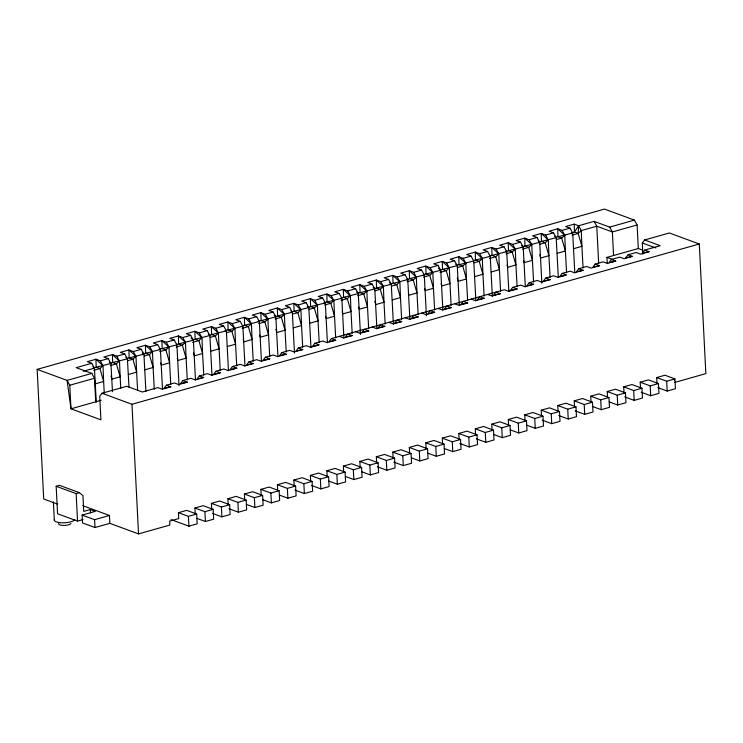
<?xml version="1.0" encoding="UTF-8"?>
<svg xmlns="http://www.w3.org/2000/svg" width="743" height="743" viewBox="0 0 743 743"><rect width="100%" height="100%" fill="white"/><g stroke="black" fill="none" stroke-linecap="round" stroke-linejoin="round"><path stroke-width="1.11" d="M583.069 268.093L581.899 246.342L578.184 233.413L578.574 225.742L594.075 221.358L609.669 227.098L634.411 220.114L637.104 224.962L638.302 248.524L642.574 250.103M574.803 272.755L572.695 233.005L570.002 228.166L565.637 226.55L574.209 224.135L578.574 225.742L574.441 232.039L571.348 232.912M170.797 386.806L164.138 388.208L166.432 385.199L170.797 386.806L162.225 389.23L157.86 387.623L142.359 392.007L126.765 386.267L102.023 393.251L99.729 396.26L100.918 419.832L70.975 408.808L67.093 380.388L37.15 369.373L43.716 499.008L57.536 504.088M182.927 380.546L180.633 383.555L187.292 382.153L182.927 380.546L190.84 378.308L195.205 379.914L203.786 377.49L199.421 375.884L197.118 378.893L202.672 377.723M215.907 371.221L213.612 374.231L220.272 372.828L215.907 371.221L223.829 368.983L228.194 370.59L236.766 368.175L232.401 366.559L230.107 369.577L236.766 368.175M248.896 361.906L246.592 364.915L253.261 363.513L248.896 361.906L256.809 359.668L261.174 361.274L269.746 358.85L265.381 357.244L263.087 360.253L269.746 358.85M281.876 352.581L279.582 355.6L286.241 354.197L281.876 352.581L289.789 350.352L294.163 351.959L302.735 349.535L298.37 347.928L296.076 350.937L302.735 349.535M335.715 340.22L329.056 341.622L331.35 338.604L335.715 340.22L327.143 342.634L322.778 341.028L314.856 343.266L312.562 346.275L318.115 345.105M529.257 282.693L526.954 285.702L533.623 284.3L529.257 282.693L537.17 280.455L541.536 282.071L550.108 279.647L545.743 278.04L543.449 281.049L550.108 279.647M583.097 270.322L576.429 271.724L578.732 268.715L583.097 270.322L574.515 272.746L570.15 271.139L562.237 273.378L559.943 276.387L565.497 275.216M595.217 264.062L592.923 267.071L599.582 265.669L595.217 264.062L603.14 261.824L607.505 263.431L615.752 261.099L611.387 259.493L609.084 262.502L615.752 261.099M642.881 254.19L642.305 242.97L644.608 239.961L669.341 232.968L699.284 243.992L705.85 373.627L674.514 382.487M644.692 250.085L642.398 253.094L649.066 251.691L644.692 250.085L660.202 245.701L644.608 239.961M512.763 287.355L510.135 290.457L517.128 288.962L512.763 287.355L520.676 285.117L525.041 286.724L533.623 284.3M649.066 251.691L640.485 254.106L636.119 252.499L628.207 254.738L625.578 257.84L631.569 256.558M571.999 235.159L578.184 233.413L581.267 230.59L596.768 226.206L612.362 231.946L637.104 224.962M37.15 369.373L604.468 209.089L634.411 220.114M96.265 402.149L94.435 368.129L91.733 363.281L76.232 367.664L91.826 373.404L94.519 378.252L95.717 401.824M91.733 363.281L87.368 361.674L95.949 359.25L100.314 360.857L108.227 358.628L110.921 363.466L112.481 391.756M108.227 358.628L103.862 357.011L112.434 354.597L116.809 356.203L124.722 353.965L127.415 358.813L128.976 387.094M124.722 353.965L120.357 352.358L128.929 349.934L133.294 351.541L141.216 349.303L143.91 354.151L145.907 391.607M141.216 349.303L136.842 347.696L145.424 345.272L149.789 346.879L157.702 344.641L160.395 349.489L162.503 389.239M157.702 344.641L153.337 343.034L161.909 340.619L166.283 342.226L174.196 339.988L176.89 344.836L179.054 385.728M174.196 339.988L169.831 338.381L178.404 335.957L182.769 337.563L190.691 335.325L193.384 340.173L195.493 379.924M190.691 335.325L186.326 333.718L194.898 331.294L199.263 332.901L207.176 330.663L209.87 335.511L211.978 375.261M207.176 330.663L202.811 329.056L211.393 326.641L215.758 328.248L223.671 326.01L226.364 330.858L228.472 370.599M223.671 326.01L219.306 324.403L227.878 321.979L232.243 323.586L240.165 321.347L242.859 326.196L244.967 365.946M240.165 321.347L235.8 319.741L244.373 317.317L248.738 318.923L256.651 316.685L259.353 321.533L261.452 361.284M256.651 316.685L252.286 315.078L260.867 312.654L265.232 314.27L273.145 312.032L275.839 316.88L277.947 356.621M273.145 312.032L268.78 310.425L277.353 308.001L281.727 309.608L289.64 307.37L292.333 312.218L294.497 353.111M289.64 307.37L285.275 305.763L293.847 303.339L298.212 304.946L306.135 302.707L308.828 307.556L310.936 347.306M306.135 302.707L301.76 301.101L310.342 298.677L314.707 300.293L322.62 298.054L325.313 302.903L327.422 342.644M322.62 298.054L318.255 296.448L326.827 294.024L331.202 295.63L339.114 293.392L341.808 298.24L343.916 337.991M339.114 293.392L334.749 291.785L343.322 289.361L347.687 290.968L355.609 288.73L358.302 293.578L360.466 334.48M355.609 288.73L351.244 287.123L359.816 284.699L364.181 286.306L372.094 284.077L374.788 288.925L376.896 328.666M372.094 284.077L367.729 282.47L376.311 280.046L380.676 281.653L388.589 279.414L391.282 284.263L393.391 324.013M388.589 279.414L384.224 277.808L392.796 275.384L397.161 276.99L405.084 274.752L407.777 279.6L409.885 319.351M405.084 274.752L400.718 273.145L409.291 270.721L413.656 272.328L421.569 270.099L424.272 274.947L426.426 315.84M421.569 270.099L417.204 268.492L425.785 266.068L430.151 267.675L438.064 265.437L440.757 270.285L442.865 310.035M438.064 265.437L433.698 263.83L442.271 261.406L446.645 263.013L454.558 260.774L457.251 265.623L459.36 305.373M454.558 260.774L450.193 259.168L458.765 256.744L463.13 258.35L471.053 256.121L473.746 260.96L475.854 300.711M471.053 256.121L466.678 254.515L475.26 252.091L479.625 253.697L487.538 251.459L490.231 256.307L492.34 296.058M487.538 251.459L483.173 249.852L491.745 247.428L496.12 249.035L504.033 246.797L506.726 251.645L508.834 291.395M504.033 246.797L499.667 245.19L508.24 242.766L512.605 244.373L520.527 242.144L523.221 246.982L525.329 286.733M520.527 242.144L516.162 240.537L524.734 238.113L529.1 239.72L537.013 237.481L539.706 242.329L541.87 283.222M537.013 237.481L532.647 235.875L541.229 233.451L545.594 235.057L553.507 232.819L556.201 237.667L558.309 277.418M553.507 232.819L549.142 231.212L557.714 228.788L562.08 230.395L570.002 228.166M94.12 367.739L110.921 363.466L109.351 362.036M110.614 363.076L127.415 358.813L125.846 357.374M127.099 358.423L143.91 354.151L142.34 352.721M142.563 354.049L160.395 349.489M159.058 349.396L176.89 344.836M176.574 344.446L193.384 340.173L191.025 338.019M193.069 339.783L209.87 335.511L208.309 334.081M209.563 335.121L226.364 330.858M225.018 330.756L242.859 326.196M242.543 325.805L259.353 321.533M258.007 321.44L275.839 316.88L274.269 315.441M275.532 316.481L292.333 312.218L290.764 310.788M292.018 311.828L308.828 307.556L307.258 306.125M307.481 307.453L325.313 302.903M323.976 302.8L341.808 298.24M341.492 297.85L358.302 293.578L356.733 292.148M357.987 293.188L374.788 288.925L373.227 287.485M374.481 288.525L391.282 284.263L389.713 282.823M389.936 284.16L407.777 279.6M406.43 279.498L424.272 274.947M423.956 274.548L440.757 270.285L438.407 268.13M440.45 269.895L457.251 265.623L455.682 264.192M456.936 265.232L473.746 260.96M473.43 260.57L490.231 256.307M489.925 255.917L506.726 251.645M505.379 251.543L523.221 246.982L521.651 245.552M522.905 246.592L539.706 242.329L538.146 240.89M539.399 241.939L556.201 237.667L554.631 236.237M555.885 237.277L572.695 233.005M83.355 371.259L94.435 368.129L92.866 366.698M93.739 370.283L99.924 368.537L103.008 365.705L100.314 360.857M110.233 365.621L116.41 363.875L119.502 361.052L116.809 356.203M127.75 360.671L132.904 359.213L135.988 356.389L133.294 351.541M144.244 356.008L149.399 354.56L152.482 351.727L149.789 346.879M159.708 351.643L165.893 349.897L168.977 347.074L166.283 342.226M176.193 346.981L182.379 345.235L185.462 342.412L182.769 337.563M192.688 342.328L198.873 340.582L201.957 337.749L199.263 332.901M210.213 337.378L215.368 335.92L218.451 333.087L215.758 328.248M226.699 332.715L231.853 331.257L234.946 328.434L232.243 323.586M242.162 328.35L248.348 326.595L251.431 323.772L248.738 318.923M258.657 323.688L264.842 321.942L267.926 319.109L265.232 314.27M275.151 319.026L281.328 317.28L284.42 314.456L281.727 309.608M292.668 314.075L297.822 312.617L300.906 309.794L298.212 304.946M309.162 309.422L314.317 307.964L317.4 305.132L314.707 300.293M324.626 305.048L330.811 303.302L333.895 300.478L331.202 295.63M341.111 300.395L347.297 298.64L350.38 295.816L347.687 290.968M357.606 295.733L363.791 293.987L366.875 291.154L364.181 286.306M375.131 290.782L380.286 289.324L383.369 286.501L380.676 281.653M391.617 286.12L396.771 284.662L399.864 281.838L397.161 276.99M407.08 281.755L413.266 280.009L416.349 277.176L413.656 272.328M423.575 277.093L429.76 275.347L432.844 272.523L430.151 267.675M440.07 272.43L446.246 270.684L449.339 267.861L446.645 263.013M457.586 267.48L462.74 266.031L465.824 263.198L463.13 258.35M474.08 262.827L479.235 261.369L482.318 258.545L479.625 253.697M489.544 258.453L495.73 256.706L498.813 253.883L496.12 249.035M506.029 253.8L512.215 252.053L515.298 249.221L512.605 244.373M522.524 249.137L528.71 247.391L531.793 244.568L529.1 239.72M540.05 244.187L545.204 242.729L548.288 239.905L545.594 235.057M556.535 239.525L561.689 238.076L564.782 235.243L562.08 230.395M91.826 373.404L67.093 380.388L69.786 385.236L70.975 408.808L101.215 400.263M69.786 385.236L94.519 378.252M128.372 374.481L136.619 372.15L135.988 356.389L128.929 349.934L129.161 357.838L132.904 359.213L136.619 372.15L137.604 390.465M144.866 369.819L153.114 367.488L152.482 351.727L145.424 345.272L145.656 353.176L149.399 354.56L153.114 367.488L154.284 389.239M210.836 351.179L219.083 348.848L218.451 333.087L211.393 326.641L211.625 334.536L215.368 335.92L219.083 348.848L220.253 370.599M227.33 346.526L235.568 344.195L234.946 328.434L227.878 321.979L228.11 329.883L231.853 331.257L235.568 344.195L236.738 365.946M293.29 327.886L301.537 325.555L300.906 309.794L293.847 303.339L294.079 311.243L297.822 312.617L301.537 325.555L302.707 347.306M309.785 323.224L318.032 320.892L317.4 305.132L310.342 298.677L310.574 306.58L314.317 307.964L318.032 320.892L319.202 342.644M392.248 299.931L400.486 297.599L399.864 281.838L392.796 275.384L393.028 283.287L396.771 284.662L400.486 297.599L401.657 319.351M408.734 295.268L416.981 292.937L416.349 277.176L409.291 270.721L409.523 278.625L413.266 280.009L416.981 292.937L418.151 314.688M474.703 276.628L482.95 274.306L482.318 258.545L475.26 252.091L475.492 259.994L479.235 261.369L482.95 274.306L484.12 296.058M491.197 271.975L499.445 269.644L498.813 253.883L491.745 247.428L491.987 255.332L495.73 256.706L499.445 269.644L500.606 291.395M557.166 253.335L565.404 251.004L564.782 235.243L557.714 228.788L557.947 236.692L561.689 238.076L565.404 251.004L566.575 272.755M573.652 248.673L581.899 246.342L581.267 230.59L578.574 225.742M607.254 263.059L606.966 257.384L638.302 248.524M166.432 385.199L174.345 382.961L178.719 384.568L187.292 382.153M199.421 375.884L207.334 373.645L211.699 375.252L220.272 372.828M232.401 366.559L240.314 364.33L244.679 365.937L253.261 363.513M265.381 357.244L273.303 355.005L277.668 356.612L286.241 354.197M298.37 347.928L306.283 345.69L310.648 347.297L319.23 344.873L314.856 343.266M331.35 338.604L504.348 289.733L508.714 291.34L517.128 288.962M545.743 278.04L553.665 275.802L558.03 277.408L566.603 274.984L562.237 273.378M578.732 268.715L586.645 266.477L591.01 268.093L599.582 265.669M611.387 259.493L619.792 257.115L624.157 258.722L632.572 256.344L628.207 254.738M352.21 335.557L345.551 336.96L347.845 333.951L352.21 335.557L343.637 337.981L339.263 336.375M368.704 330.895L362.036 332.297L364.339 329.288L368.704 330.895L360.123 333.319L355.758 331.712M384.865 326.335L378.206 327.737L380.5 324.719L384.865 326.335L376.617 328.657L372.252 327.05M401.684 321.58L394.691 323.075L397.319 319.973L401.684 321.58L393.27 323.957L388.905 322.351M418.179 316.917L411.511 318.32L413.814 315.311L418.179 316.917L409.597 319.341L405.232 317.735M434.664 312.255L428.005 313.657L430.299 310.648L434.664 312.255L426.092 314.679L421.727 313.072M451.159 307.602L444.5 309.004L446.794 305.995L451.159 307.602L442.587 310.026L438.221 308.419M467.653 302.94L460.994 304.342L463.288 301.333L467.653 302.94L459.081 305.364L454.707 303.757M484.148 298.277L477.48 299.68L479.774 296.671L484.148 298.277L475.566 300.701L471.201 299.095M500.308 293.717L493.64 295.12L495.943 292.11L500.308 293.717L492.061 296.048L487.696 294.442M102.023 393.251L131.966 404.276L699.284 243.992M83.03 519.561L77.532 521.112L57.564 513.766L56.171 486.266L59.477 485.337L79.436 492.683L82.928 495.674L83.727 511.388L90.321 509.531L95.318 511.36L82.12 515.094L82.519 522.951L94.993 527.539L109.834 523.351L138.532 533.911L169.868 525.06L169.664 521.131L178.738 518.568L178.441 512.679L186.688 510.348L196.663 514.017L197.164 523.843L188.917 526.174L171.057 519.598M56.171 486.266L76.139 493.612L79.436 492.683M82.12 515.094L94.593 519.682L109.444 515.493L109.834 523.351M195.233 513.905L194.935 508.017L203.173 505.686L213.157 509.364L213.659 519.181L205.412 521.512L197.006 518.419M211.718 509.252L211.421 503.355L219.668 501.023L229.652 504.701L230.144 514.518L221.897 516.849L212.442 513.367M228.212 504.59L227.915 498.702L236.163 496.37L246.137 500.039L246.639 509.865L238.392 512.196L228.937 508.714M244.707 499.928L244.41 494.039L252.648 491.708L262.632 495.386L263.133 505.203L254.886 507.534L246.481 504.441M261.192 495.275L260.895 489.377L269.142 487.046L279.127 490.724L279.619 500.541L271.371 502.872L262.976 499.779M277.687 490.612L277.39 484.715L285.637 482.393L295.612 486.061L296.113 495.887L287.866 498.219L279.461 495.117M294.182 485.95L293.884 480.062L302.132 477.73L312.106 481.408L312.608 491.225L304.361 493.556L294.906 490.074M310.676 481.297L310.37 475.399L318.617 473.068L328.601 476.746L329.093 486.563L320.855 488.894L311.401 485.411M327.161 476.635L326.864 470.737L335.112 468.415L345.096 472.084L345.588 481.91L337.341 484.232L328.935 481.139M343.656 471.972L343.359 466.084L351.606 463.753L361.581 467.431L362.082 477.247L353.835 479.579L345.43 476.486M360.151 467.319L359.853 461.422L368.091 459.09L378.076 462.768L378.577 472.585L370.33 474.916L361.925 471.824M376.636 462.657L376.339 456.759L384.586 454.437L394.57 458.106L395.062 467.932L386.815 470.254L377.36 466.78M393.131 457.994L392.833 452.106L401.081 449.775L411.055 453.444L411.557 463.27L403.31 465.601L393.855 462.118M409.625 453.341L409.328 447.444L417.566 445.113L427.55 448.791L428.052 458.607L419.804 460.939L411.399 457.846M426.111 448.679L425.813 442.782L434.061 440.46L444.045 444.128L444.537 453.954L436.29 456.276L427.894 453.184M442.605 444.017L442.308 438.129L450.555 435.797L460.53 439.466L461.031 449.292L452.784 451.623L444.379 448.531M459.1 439.354L458.803 433.466L467.05 431.135L477.025 434.813L477.526 444.63L469.279 446.961L459.824 443.478M475.594 434.701L475.288 428.804L483.535 426.473L493.519 430.151L494.011 439.977L485.773 442.299L476.319 438.825M492.08 430.039L491.782 424.151L500.03 421.82L510.014 425.488L510.506 435.314L502.259 437.646L493.854 434.553M508.574 425.377L508.277 419.489L516.524 417.157L526.499 420.835L527.001 430.652L518.753 432.983L510.348 429.891M525.069 420.724L524.772 414.826L533.01 412.495L542.994 416.173L543.495 425.999L535.248 428.321L526.843 425.228M541.554 416.061L541.257 410.173L549.504 407.842L559.488 411.511L559.981 421.337L551.733 423.668L542.279 420.185M558.049 411.399L557.752 405.511L565.999 403.18L575.974 406.858L576.475 416.674L568.228 419.006L558.773 415.523M574.543 406.746L574.246 400.849L582.484 398.517L592.468 402.195L592.97 412.012L584.722 414.343L575.268 410.87M591.029 402.084L590.731 396.195L598.979 393.864L608.963 397.533L609.455 407.359L601.208 409.69L592.812 406.588M607.523 397.421L607.226 391.533L615.473 389.202L625.448 392.88L625.95 402.697L617.702 405.028L609.297 401.935M624.018 392.768L623.721 386.871L631.968 384.54L641.943 388.217L642.444 398.034L634.197 400.366L624.742 396.892M640.512 388.106L640.206 382.218L648.453 379.887L658.437 383.555L658.93 393.381L650.692 395.713L641.237 392.23M656.998 383.444L656.701 377.555L664.948 375.224L674.932 378.902L675.424 388.719L667.177 391.05L657.722 387.567M178.441 512.679L188.416 516.348L196.663 514.017M194.935 508.017L204.91 511.686L213.157 509.364M211.421 503.355L221.405 507.032L229.652 504.701M227.915 498.702L237.899 502.37L246.137 500.039M244.41 494.039L254.385 497.708L262.632 495.386M260.895 489.377L270.879 493.055L279.127 490.724M277.39 484.715L287.374 488.392L295.612 486.061M293.884 480.062L303.859 483.73L312.106 481.408M310.37 475.399L320.354 479.077L328.601 476.746M326.864 470.737L336.848 474.415L345.096 472.084M343.359 466.084L353.334 469.752L361.581 467.431M359.853 461.422L369.828 465.099L378.076 462.768M376.339 456.759L386.323 460.437L394.57 458.106M392.833 452.106L402.817 455.775L411.055 453.444M409.328 447.444L419.303 451.122L427.55 448.791M425.813 442.782L435.797 446.459L444.045 444.128M442.308 438.129L452.292 441.797L460.53 439.466M458.803 433.466L468.777 437.144L477.025 434.813M475.288 428.804L485.272 432.482L493.519 430.151M491.782 424.151L501.766 427.819L510.014 425.488M508.277 419.489L518.252 423.166L526.499 420.835M524.772 414.826L534.746 418.504L542.994 416.173M541.257 410.173L551.241 413.842L559.488 411.511M557.752 405.511L567.736 409.189L575.974 406.858M574.246 400.849L584.221 404.526L592.468 402.195M590.731 396.195L600.715 399.864L608.963 397.533M607.226 391.533L617.21 395.211L625.448 392.88M623.721 386.871L633.695 390.549L641.943 388.217M640.206 382.218L650.19 385.886L658.437 383.555M656.701 377.555L666.685 381.224L674.932 378.902M642.305 242.97L655.818 247.948M578.184 233.413L574.441 232.039L574.209 224.135M606.966 257.384L613.384 259.744M82.705 505.649L109.444 515.493M609.669 227.098L612.362 231.946L613.56 255.518M594.075 221.358L596.768 226.206L598.654 263.301M539.743 254.765L540.672 257.997L548.919 255.666L548.288 239.905L541.229 233.451L541.461 241.354L545.204 242.729L548.919 255.666L550.089 277.418M523.564 260.496L524.177 262.651L532.425 260.329L531.793 244.568L524.734 238.113L524.967 246.017L528.71 247.391L532.425 260.329L533.595 282.08M507.07 265.158L507.692 267.313L515.93 264.982L515.298 249.221L508.24 242.766L508.472 250.67L512.215 252.053L515.93 264.982L517.1 286.733M457.279 278.058L458.208 281.291L466.455 278.959L465.824 263.198L458.765 256.744L458.998 264.647L462.74 266.031L466.455 278.959L467.626 300.711M441.101 283.798L441.723 285.953L449.97 283.622L449.339 267.861L442.271 261.406L442.503 269.31L446.246 270.684L449.97 283.622L451.131 305.373M424.606 288.451L425.228 290.606L433.475 288.284L432.844 272.523L425.785 266.068L426.018 273.972L429.76 275.347L433.475 288.284L434.646 310.035M374.825 301.352L375.754 304.584L384.001 302.262L383.369 286.501L376.311 280.046L376.543 287.95L380.286 289.324L384.001 302.262L385.171 324.013M358.646 307.091L359.259 309.246L367.506 306.915L366.875 291.154L359.816 284.699L360.049 292.603L363.791 293.987L367.506 306.915L368.677 328.666M342.151 311.754L342.774 313.908L351.012 311.577L350.38 295.816L343.322 289.361L343.554 297.265L347.297 298.64L351.012 311.577L352.182 333.328M325.657 316.407L326.279 318.561L334.526 316.239L333.895 300.478L326.827 294.024L327.069 301.927L330.811 303.302L334.526 316.239L335.687 337.991M275.876 329.307L276.805 332.548L285.052 330.217L284.42 314.456L277.353 308.001L277.585 315.905L281.328 317.28L285.052 330.217L286.213 351.968M259.688 335.047L260.31 337.201L268.557 334.87L267.926 319.109L260.867 312.654L261.099 320.558L264.842 321.942L268.557 334.87L269.728 356.621M243.202 339.709L243.815 341.864L252.063 339.532L251.431 323.772L244.373 317.317L244.605 325.22L248.348 326.595L252.063 339.532L253.233 361.284M193.412 352.609L194.341 355.841L202.588 353.51L201.957 337.749L194.898 331.294L195.13 339.198L198.873 340.582L202.588 353.51L203.758 375.261M177.233 358.34L177.856 360.504L186.094 358.172L185.462 342.412L178.404 335.957L178.636 343.86L182.379 345.235L186.094 358.172L187.264 379.924M160.739 363.002L161.361 365.157L169.608 362.825L168.977 347.074L161.909 340.619L162.15 348.523L165.893 349.897L169.608 362.825L170.769 384.577M110.958 375.902L111.887 379.134L120.134 376.803L119.502 361.052L112.434 354.597L112.667 362.5L116.41 363.875L120.134 376.803L120.747 388.255M94.77 381.642L95.392 383.797L103.639 381.465L103.008 365.705L95.949 359.25L96.181 367.153L99.924 368.537L103.639 381.465L104.252 392.917M674.319 378.558L674.412 380.518M666.685 381.224L667.177 391.05M650.19 385.886L650.692 395.713M633.695 390.549L634.197 400.366M617.21 395.211L617.702 405.028M600.715 399.864L601.208 409.69M584.221 404.526L584.722 414.343M567.736 409.189L568.228 419.006M551.241 413.842L551.733 423.668M534.746 418.504L535.248 428.321M518.252 423.166L518.753 432.983M501.766 427.819L502.259 437.646M485.272 432.482L485.773 442.299M468.777 437.144L469.279 446.961M452.292 441.797L452.784 451.623M435.797 446.459L436.29 456.276M419.303 451.122L419.804 460.939M402.817 455.775L403.31 465.601M386.323 460.437L386.815 470.254M369.828 465.099L370.33 474.916M353.334 469.752L353.835 479.579M336.848 474.415L337.341 484.232M320.354 479.077L320.855 488.894M303.859 483.73L304.361 493.556M287.374 488.392L287.866 498.219M270.879 493.055L271.371 502.872M254.385 497.708L254.886 507.534M237.899 502.37L238.392 512.196M221.405 507.032L221.897 516.849M204.91 511.686L205.412 521.512M188.416 516.348L188.917 526.174M131.966 404.276L138.532 533.911M94.593 519.682L94.993 527.539M90.321 509.531L90.497 512.893M76.139 493.612L77.532 521.112M53.394 501.906L54.332 520.397M74.829 519.506A10.356 3.232 -2.9 0 1 63.164 522.803A10.356 3.232 -2.9 0 1 54.35 519.552M70.929 523.443A6.213 1.941 -2.9 0 1 63.935 525.422A6.213 1.941 -2.9 0 1 58.641 523.471"/></g></svg>
